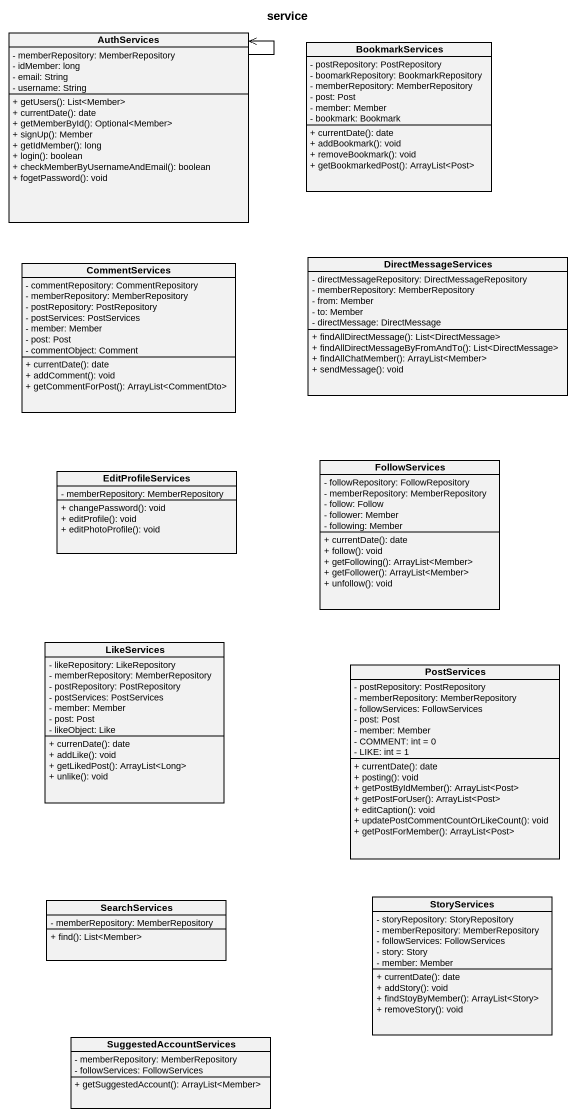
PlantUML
@startuml
title service
hide circle
hide empty members
skinparam classAttributeIconSize 0
class AuthServices {
  - memberRepository: MemberRepository
  - idMember: long
  - email: String
  - username: String
  + getUsers(): List<Member>
  + currentDate(): date
  + getMemberById(): Optional<Member>
  + signUp(): Member
  + getIdMember(): long
  + login(): boolean
  + checkMemberByUsernameAndEmail(): boolean
  + fogetPassword(): void
}
class BookmarkServices {
  - postRepository: PostRepository
  - boomarkRepository: BookmarkRepository
  - memberRepository: MemberRepository
  - post: Post
  - member: Member
  - bookmark: Bookmark
  + currentDate(): date
  + addBookmark(): void
  + removeBookmark(): void
  + getBookmarkedPost(): ArrayList<Post>
}
class DirectMessageServices {
  - directMessageRepository: DirectMessageRepository
  - memberRepository: MemberRepository
  - from: Member
  - to: Member
  - directMessage: DirectMessage
  + findAllDirectMessage(): List<DirectMessage>
  + findAllDirectMessageByFromAndTo(): List<DirectMessage>
  + findAllChatMember(): ArrayList<Member>
  + sendMessage(): void
}
class CommentServices {
  - commentRepository: CommentRepository
  - memberRepository: MemberRepository
  - postRepository: PostRepository
  - postServices: PostServices
  - member: Member
  - post: Post
  - commentObject: Comment
  + currentDate(): date
  + addComment(): void
  + getCommentForPost(): ArrayList<CommentDto>
}
class EditProfileServices {
  - memberRepository: MemberRepository
  + changePassword(): void
  + editProfile(): void
  + editPhotoProfile(): void
}
class FollowServices {
  - followRepository: FollowRepository
  - memberRepository: MemberRepository
  - follow: Follow
  - follower: Member
  - following: Member
  + currentDate(): date
  + follow(): void
  + getFollowing(): ArrayList<Member>
  + getFollower(): ArrayList<Member>
  + unfollow(): void
}
class LikeServices {
  - likeRepository: LikeRepository
  - memberRepository: MemberRepository
  - postRepository: PostRepository
  - postServices: PostServices
  - member: Member
  - post: Post
  - likeObject: Like
  + currenDate(): date
  + addLike(): void
  + getLikedPost(): ArrayList<Long>
  + unlike(): void
}
class PostServices {
  - postRepository: PostRepository
  - memberRepository: MemberRepository
  - followServices: FollowServices
  - post: Post
  - member: Member
  - COMMENT: int = 0
  - LIKE: int = 1
  + currentDate(): date
  + posting(): void
  + getPostByIdMember(): ArrayList<Post>
  + getPostForUser(): ArrayList<Post>
  + editCaption(): void
  + updatePostCommentCountOrLikeCount(): void
  + getPostForMember(): ArrayList<Post>
}
class SearchServices {
  - memberRepository: MemberRepository
  + find(): List<Member>
}
class StoryServices {
  - storyRepository: StoryRepository
  - memberRepository: MemberRepository
  - followServices: FollowServices
  - story: Story
  - member: Member
  + currentDate(): date
  + addStory(): void
  + findStoyByMember(): ArrayList<Story>
  + removeStory(): void
}
class SuggestedAccountServices {
  - memberRepository: MemberRepository
  - followServices: FollowServices
  + getSuggestedAccount(): ArrayList<Member>
}
AuthServices --> AuthServices
@enduml
